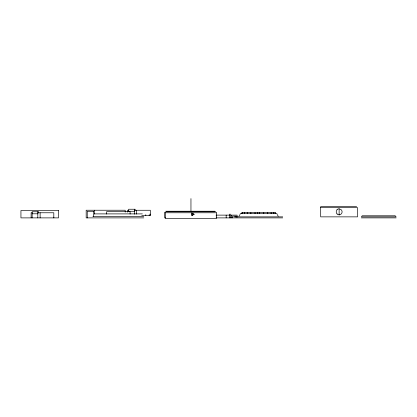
<?xml version="1.0" encoding="UTF-8"?>
<svg xmlns="http://www.w3.org/2000/svg" width="417" height="417" viewBox="0 0 417 417"><rect width="100%" height="100%" fill="white"/><g stroke="black" fill="none" stroke-linecap="round" stroke-linejoin="round"><path stroke-width="0.63" d="M240.109 214.385L238.957 216.23M361.711 216.204L362.373 215.829M356.634 206.623L320.694 206.623L320.694 216.866L357.557 216.866L357.557 207.65L320.694 207.65M128.827 210.262L127.633 210.262L127.633 212.18M134.326 210.262L150.323 210.262L150.323 215.38L141.733 215.38M93.575 211.294L87.252 211.294L87.252 217.888M134.634 211.283L128.655 211.283L128.655 209.235L135.139 209.235L135.139 210.262M165.58 211.231L214.943 211.231M166.274 211.747L215.631 211.747M165.539 212.258L164.663 212.258L164.663 217.888L165.539 217.888M32.312 212.769L31.119 212.769L31.119 217.888M37.811 212.769L53.809 212.769L53.809 217.888A2.763 2.763 0 0 0 53.715 217.174M240.192 213.65L277.008 213.65M32.14 213.791L38.119 213.791M94.278 213.895L142.364 213.895M216.022 215.125L229.949 215.125M231.133 215.125L237.091 215.125L237.091 217.174M362.754 215.787L394.737 215.787M92.85 216.454L143.792 216.454M234.49 216.866L282.716 216.866M361.336 216.866L396.15 216.866M143.792 217.888L86.173 217.888L86.173 210.231L125.199 210.231L125.199 212.149M282.716 217.888L216.308 217.888L216.194 217.022M361.336 217.888L396.15 217.888M395.118 215.829L395.775 216.204M278.248 216.23L277.091 214.385M339.125 215.021L339.125 208.881L341.226 209.746A2.955 2.929 -90 0 1 341.226 213.947A3.008 2.982 -90 0 1 337.03 213.947M275.475 213.65L275.475 212.628L241.724 212.628L241.724 213.65M275.116 212.628L275.116 213.65M273.625 212.628L273.625 213.65M271.118 212.628L271.118 213.65M267.756 212.628L267.756 213.65M263.768 212.628L263.768 213.65M259.426 212.628L259.426 213.65M257.742 212.628L257.742 213.65M255.032 212.628L255.032 213.65M250.878 212.628L250.878 213.65M247.255 212.628L247.255 213.65M244.398 212.628L244.398 213.65M242.517 212.628L242.517 213.65M236.064 217.174L236.064 216.147L232.556 216.147L232.556 217.888M231.518 215.125L231.518 217.888M230.674 214.098L230.674 217.888M229.652 214.098L229.652 217.888M226.17 215.125L226.17 217.888M190.955 198.601L190.955 211.794M136.635 210.262L136.635 214.098M134.326 209.235L134.326 214.208M130.088 214.072L130.088 211.695L106.554 211.695L106.554 214.072M94.56 210.231L94.56 214.062M93.481 211.294L93.481 216.689M40.121 212.769L40.121 217.888M38.625 212.769L38.625 211.747L32.14 211.747L32.14 217.888M37.811 211.747L37.811 217.888M337.03 209.668A3.008 2.982 -90 0 1 339.13 208.802M337.108 213.947A2.955 2.929 -90 0 1 337.108 209.746M145.684 215.38A1.741 1.741 0 0 1 145.747 214.932M149.109 214.932A1.741 1.741 0 0 1 149.166 215.38M145.82 215.38A1.741 1.741 0 0 1 145.877 214.932M149.239 214.932A1.741 1.741 0 0 1 149.302 215.38M149.953 213.999A2.763 2.763 0 0 1 150.323 215.38M193.728 214.307L192.002 215.308L192.002 213.301L193.728 214.307M194.134 214.307L191.799 215.662L191.799 212.946L194.134 214.307M58.521 210.517L20.939 210.517L20.939 217.888L58.521 217.888L58.521 210.517M216.548 212.769L165.356 212.769L165.356 218.399L216.548 218.399L216.548 212.769"/></g></svg>
